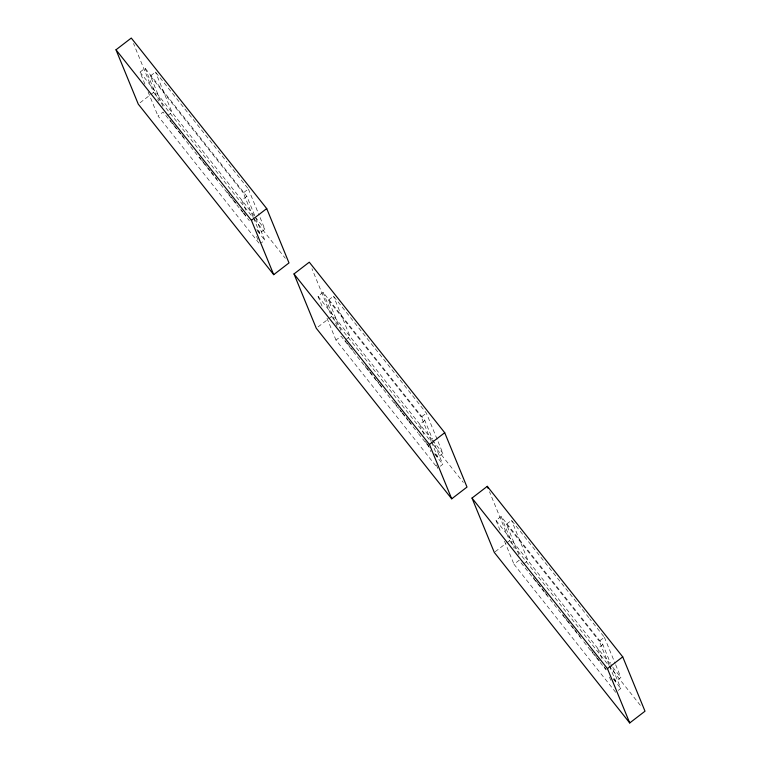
<?xml version="1.0" encoding="UTF-8"?>
<svg xmlns="http://www.w3.org/2000/svg" width="761" height="761" viewBox="0 0 761 761"><rect width="100%" height="100%" fill="white"/><g stroke="black" fill="none" stroke-linecap="round" stroke-linejoin="round"><path stroke-width="0.57" stroke-dasharray="3.81 2.85" d="M144.942 84.176L139.995 72.124L145.085 68.205L246.83 196.319L264.818 240.162L261.423 242.778M162.902 106.407L150.412 75.957L155.51 72.038L225.532 160.21M140.072 102.754L149.965 95.154M150.868 94.459L153.56 92.385L133.508 43.482M258.987 243.149L157.974 115.967L163.073 112.048L219.843 183.534M167.762 115.548L172.015 112.276L155.51 72.038M253.09 216.818L243.282 192.894L248.371 188.975L226.264 161.132M246.83 196.319L241.741 200.238L246.688 212.29M256.838 229.413L259.786 233.132L264.876 229.213L259.53 216.162M322.046 306.122L318.003 296.257L323.092 292.348L424.838 420.462L432.486 439.087M340.909 330.55L328.419 300.1L333.518 296.181L426.379 413.109L437.09 439.211M318.079 326.897L331.568 316.528L311.953 268.709M436.376 464.933L437.727 468.215L335.981 340.1L341.071 336.181L378.674 383.534M345.77 339.682L350.022 336.419L333.518 296.181M431.097 440.952L421.29 417.028L426.379 413.109M424.838 420.462L419.749 424.372L423.791 434.236M434.845 453.556L437.794 457.266L442.883 453.347L437.527 440.296M440.277 466.255L442.816 464.296L432.933 440.191M500.053 530.265L496.001 520.4L501.099 516.481L602.845 644.596L610.484 663.231M518.916 554.683L506.426 524.234L511.525 520.315L588.909 617.761M495.192 551.725L505.979 543.43M506.874 542.736L509.575 540.662L489.513 491.758M615.735 692.358L513.989 564.243L519.078 560.324L583.221 641.095M523.777 563.815L528.02 560.553L511.525 520.315M609.104 665.095L599.288 641.171L604.386 637.252L589.642 618.693M602.845 644.596L597.746 648.515L602.693 660.567M613.585 678.622L615.792 681.409L620.89 677.49L615.535 664.439M618.274 690.398L620.824 688.439L610.94 664.324M150.412 75.957L243.282 192.894M328.419 300.1L421.29 417.028M506.426 524.234L599.288 641.171M139.995 72.124L254.564 216.219M255.296 217.151L264.876 229.213M318.003 296.257L431.829 439.43M432.562 440.362L442.883 453.347M496.001 520.4L609.837 663.563M612.786 667.283L620.89 677.49M153.56 92.385L253.67 218.436M254.402 219.358L285.318 258.293M331.568 316.528L432.41 443.501M433.142 444.424L463.325 482.426M509.575 540.662L641.323 706.56M169.865 119.905L171.339 121.77M172.081 122.692L174.288 125.479M175.03 126.402L177.969 130.121M178.711 131.044L180.918 133.831M181.66 134.754L184.609 138.473M199.344 157.032L200.818 158.887M201.56 159.81L203.767 162.597M204.509 163.529L207.458 167.239M208.191 168.171L210.407 170.949M211.139 171.881L217.037 179.301M227.358 192.295L230.307 196.005M231.04 196.937L233.246 199.724M233.988 200.647L236.195 203.434M240.619 208.999L242.835 211.786M243.568 212.709L246.516 216.428M344.923 340.338L346.398 342.193M347.13 343.116L353.028 350.545M364.823 365.394L366.298 367.249M367.03 368.172L369.247 370.959M369.979 371.891L375.877 379.311M376.619 380.243L378.826 383.021M379.568 383.953L382.517 387.663M394.303 402.512L398.726 408.077M399.468 409.009L401.675 411.796M402.407 412.719L405.356 416.438M406.098 417.361L408.305 420.148M409.047 421.071L411.996 424.79M425.256 441.494L428.205 445.204M533.252 577.466L534.726 579.321M535.459 580.253L537.666 583.031M538.408 583.963L541.356 587.673M542.089 588.605L544.305 591.383M545.038 592.315L547.987 596.025M562.731 614.584L564.205 616.439M564.938 617.371L567.154 620.158M567.887 621.081L570.836 624.791M571.578 625.723L573.784 628.51M574.517 629.433L577.466 633.142M578.208 634.075L580.415 636.862M590.736 649.856L593.685 653.566M594.417 654.489L596.634 657.276M597.366 658.208L599.582 660.986M604.006 666.56L606.213 669.338M220.576 184.457L236.062 203.958M236.795 204.88L242.692 212.309M243.434 213.242L249.332 220.671M257.446 230.878L264.818 240.162M379.416 384.457L401.532 412.31M402.274 413.242L408.172 420.662M408.904 421.594L417.751 432.733M418.493 433.665L428.814 446.659M434.712 454.089L442.816 464.296M583.963 642.018L599.449 661.518M600.182 662.441L606.079 669.87M613.452 679.154L620.824 688.439M604.386 637.252L615.088 663.354M609.551 666.179L615.792 681.409M609.437 677.014L610.788 680.296M501.099 516.481L514.132 548.262M504.543 541.223L513.989 564.243M431.544 442.046L437.794 457.266M427.834 444.101L430.983 451.777M323.092 292.348L337.028 326.317M326.992 318.184L335.981 340.1M248.371 188.975L259.082 215.078M253.537 217.903L259.786 233.132M256.571 236.405L257.922 239.696M145.085 68.205L158.573 101.089M148.081 91.853L157.974 115.967"/><path stroke-width="1.14" d="M115.995 49.798L131.273 38.05L266.711 208.581L288.999 262.925L273.713 274.673L138.274 104.143L115.995 49.798L251.425 220.338L273.713 274.673M251.425 220.338L266.711 208.581M293.993 273.941L309.28 262.184L444.719 432.724L467.007 487.059L451.72 498.816L316.281 328.276L293.993 273.941L429.432 444.472L451.72 498.816M429.432 444.472L444.719 432.724M472.001 498.075L487.287 486.327L622.726 656.857L645.005 711.202L629.728 722.95L494.289 552.419L472.001 498.075L607.44 668.615L629.728 722.95M607.44 668.615L622.726 656.857M487.287 486.327L488.182 488.495"/></g></svg>
